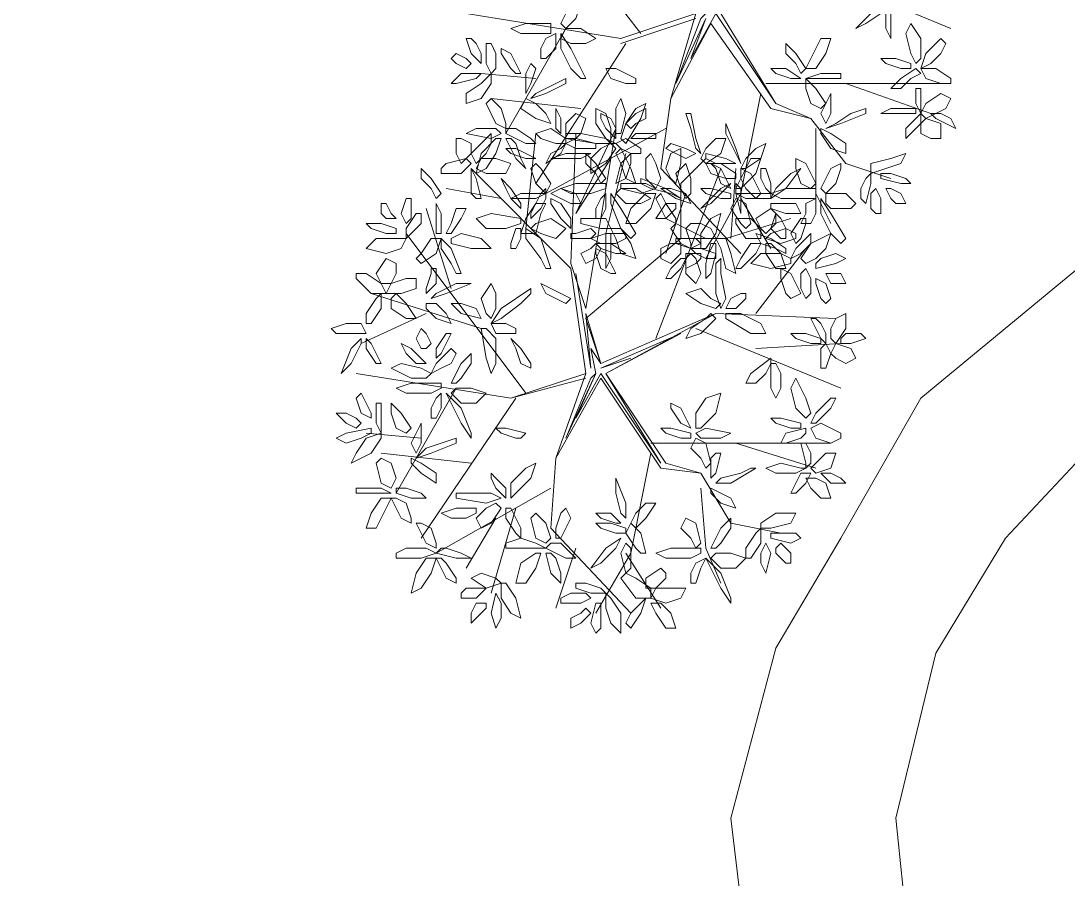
# Model space of a CAD drawing. Header units: millimetres. Extents: x 2576 to 2719, y 1757 to 1977.
# Drawn here: x 2682.09 to 2688.01, y 1823.28 to 1828.13 of the extents above; entities that cross this region are included whole.
import ezdxf

# ---------------------------------------------------------------- set-up
doc = ezdxf.new("R2010")
doc.units = ezdxf.units.MM
doc.layers.add('PDF_0', color=7, linetype='Continuous')
doc.layers.add('PDF_CVL_CUADCON_TIT', color=7, linetype='Continuous')

msp = doc.modelspace()

# ---------------------------------------------------------------- linework, layer by layer
at = {"layer": 'PDF_0', "lineweight": 9}
for points in [[(2685.5911, 1828.0587), (2684.9133, 1828.9342)], [(2686.4383, 1828.9342), (2685.93, 1828.4541), (2685.9864, 1828.2282), (2686.6642, 1828.5106), (2686.0429, 1828.1717), (2686.3536, 1827.6634), (2686.5512, 1827.5787)], [(2685.8452, 1828.7365), (2685.93, 1828.1717), (2685.9017, 1828.5106), (2685.9864, 1828.1999), (2686.4383, 1828.3976), (2686.0147, 1828.1717), (2686.1841, 1828.2564), (2685.9864, 1828.1999), (2685.9582, 1828.2847), (2685.9582, 1828.1717), (2685.93, 1828.1435), (2685.7888, 1827.7763), (2685.9582, 1828.1435), (2685.8735, 1827.9175), (2686.0147, 1828.1717)], [(2686.523, 1828.4259), (2687.3419, 1828.087)], [(2687.0031, 1827.2398), (2686.7489, 1827.3245), (2686.5512, 1827.5787), (2686.3253, 1827.6351), (2685.9864, 1828.1152), (2685.7605, 1827.6916), (2685.9017, 1828.1717), (2685.4781, 1828.0305), (2684.6027, 1828.1717)], [(2685.9017, 1828.1435), (2685.4781, 1828.0023)], [(2686.0147, 1828.1717), (2686.3536, 1827.6634), (2686.0147, 1828.1717)], [(2685.1675, 1828.087), (2684.8286, 1827.494)], [(2685.5064, 1828.0023), (2684.998, 1827.2116)], [(2684.998, 1827.8046), (2684.6874, 1827.8328)], [(2686.2971, 1827.7763), (2687.3137, 1827.7763)], [(2686.7489, 1827.7763), (2687.229, 1827.6069)], [(2686.2688, 1827.7199), (2686.1559, 1827.1551), (2685.9582, 1826.788)], [(2685.2522, 1827.6351), (2684.7439, 1827.6916)], [(2685.7605, 1827.6916), (2685.704, 1827.2963), (2686.1559, 1826.8162)], [(2684.9416, 1826.9574), (2684.998, 1827.494)], [(2685.7323, 1827.5222), (2685.0545, 1827.1551)], [(2685.4216, 1827.3528), (2685.224, 1827.0421), (2685.4499, 1827.5222), (2685.2804, 1826.5056), (2685.1957, 1826.7597), (2685.224, 1827.494)], [(2686.5795, 1827.5222), (2686.5795, 1827.1551), (2686.6642, 1826.9856)], [(2685.5064, 1827.381), (2685.3934, 1826.9292)], [(2685.9582, 1827.3528), (2685.817, 1827.2116), (2685.817, 1826.9009), (2686.0712, 1826.9009), (2686.4383, 1827.0139)], [(2686.3818, 1825.2348), (2686.0994, 1825.2913), (2685.93, 1825.5737), (2685.704, 1825.6019), (2685.3652, 1826.1102), (2685.111, 1825.6584), (2685.2804, 1826.1384), (2685.1957, 1826.7315), (2684.6309, 1827.2963)], [(2685.6758, 1826.3361), (2686.0429, 1827.2963)], [(2686.0994, 1826.9009), (2686.1276, 1827.2963)], [(2684.8004, 1827.1268), (2684.4897, 1827.1833)], [(2685.8452, 1827.1551), (2685.7323, 1826.8162)], [(2686.1559, 1827.1268), (2686.3253, 1826.8444)], [(2684.518, 1826.6185), (2684.3768, 1827.0704)], [(2684.9416, 1826.0255), (2684.2638, 1826.9292)], [(2685.817, 1826.9009), (2685.2804, 1826.4491), (2685.3652, 1826.1949), (2686.0147, 1826.4773), (2685.3934, 1826.1384), (2685.817, 1826.3644), (2685.3652, 1826.1667)], [(2686.2406, 1826.4773), (2686.523, 1826.8444)], [(2685.224, 1826.7032), (2685.3087, 1826.1667), (2685.2804, 1826.4773), (2685.3652, 1826.1949), (2685.3087, 1826.2796), (2685.3369, 1826.1384), (2685.3087, 1826.1102), (2685.1675, 1825.7713), (2685.3369, 1826.1384), (2685.224, 1825.8843), (2685.3652, 1826.1384), (2685.704, 1825.6301), (2685.3934, 1826.1384), (2685.7323, 1825.6301), (2685.93, 1825.5737)], [(2684.6874, 1826.3926), (2684.0661, 1826.5903)], [(2684.3768, 1826.4773), (2684.0097, 1826.3079)], [(2686.0147, 1826.4773), (2686.6924, 1826.4491)], [(2685.9017, 1826.3926), (2686.7207, 1826.0537)], [(2686.2406, 1826.2796), (2686.7207, 1826.3079)], [(2685.3652, 1826.1667), (2685.5346, 1826.2232), (2685.3652, 1826.1667)], [(2684.8569, 1825.9972), (2683.9814, 1826.1384)], [(2685.2804, 1826.1102), (2684.8569, 1825.9972), (2685.2804, 1826.1384)], [(2684.5462, 1826.0537), (2684.2073, 1825.4607)], [(2684.8851, 1825.9972), (2684.3485, 1825.2065)], [(2684.3485, 1825.7713), (2684.0379, 1825.7996)], [(2685.6476, 1825.7431), (2686.6642, 1825.7431)], [(2686.1276, 1825.7431), (2686.5795, 1825.6019)], [(2684.6309, 1825.6301), (2684.1226, 1825.6866)], [(2685.111, 1825.6584), (2685.0828, 1825.263), (2685.5346, 1824.7829)], [(2685.6476, 1825.6866), (2685.5346, 1825.1218), (2685.3369, 1824.7829)], [(2685.0828, 1825.4889), (2684.4333, 1825.1218)], [(2685.93, 1825.4889), (2685.9582, 1825.1501), (2686.0429, 1824.9524)], [(2684.8851, 1825.376), (2684.7439, 1824.8959)], [(2684.7721, 1825.3195), (2684.6027, 1825.0371)], [(2685.224, 1825.1501), (2685.111, 1824.8112)], [(2685.5064, 1825.1218), (2685.704, 1824.8112)]]:
    msp.add_lwpolyline(points, dxfattribs=at)
for points in [[(2685.224, 1828.1435), (2685.2522, 1828.2282), (2685.2522, 1828.2564), (2685.1957, 1828.2282), (2685.1392, 1828.1152), (2685.1675, 1828.087)], [(2686.9466, 1828.1717), (2686.8619, 1828.1152), (2686.8054, 1828.087), (2686.8619, 1828.1435), (2686.9466, 1828.2282), (2686.9748, 1828.2282)], [(2687.0031, 1828.1717), (2686.9748, 1828.2282), (2686.9748, 1828.087), (2687.0031, 1828.0305), (2687.0031, 1828.0587)], [(2685.0263, 1828.0587), (2684.9133, 1828.0587), (2684.8569, 1828.087), (2684.9416, 1828.1152), (2685.0828, 1828.1152), (2685.0828, 1828.0587)], [(2685.1392, 1828.0305), (2685.1675, 1828.087), (2685.2522, 1828.087), (2685.3369, 1828.0305), (2685.2804, 1828.0023), (2685.1957, 1828.0023)], [(2687.1443, 1827.8893), (2687.1725, 1827.9175), (2687.1725, 1828.0305), (2687.116, 1828.1152), (2687.0878, 1828.0587), (2687.116, 1827.9458)], [(2684.6592, 1828.0023), (2684.6874, 1827.9458), (2684.6874, 1827.8893), (2684.6309, 1827.9458), (2684.6027, 1828.0305), (2684.6309, 1828.0305)], [(2685.0263, 1827.9175), (2685.0545, 1827.9175), (2685.111, 1827.974), (2685.111, 1828.0587), (2685.0545, 1828.0305), (2685.0263, 1827.974)], [(2685.1957, 1827.8611), (2685.1392, 1827.974), (2685.1392, 1828.0587), (2685.1957, 1827.974), (2685.2804, 1827.8046), (2685.2522, 1827.8046)], [(2686.523, 1827.8611), (2686.5795, 1827.8611), (2686.6359, 1827.9458), (2686.6642, 1828.0305), (2686.6077, 1828.0305), (2686.5512, 1827.9175)], [(2687.2855, 1827.9458), (2687.229, 1827.8893), (2687.1725, 1827.8611), (2687.2007, 1827.9458), (2687.2855, 1828.0305), (2687.3137, 1828.0023)], [(2684.6309, 1827.8893), (2684.6027, 1827.8611), (2684.5462, 1827.8893), (2684.518, 1827.9175), (2684.5462, 1827.9458), (2684.6027, 1827.9175)], [(2684.7721, 1827.9458), (2684.7721, 1827.8611), (2684.7439, 1827.8328), (2684.7157, 1827.8893), (2684.7157, 1828.0023), (2684.7439, 1828.0023)], [(2684.8569, 1827.8611), (2684.8004, 1827.9458), (2684.8004, 1827.974), (2684.8569, 1827.9458), (2684.9133, 1827.8328), (2684.8851, 1827.8328)], [(2686.4665, 1827.8893), (2686.41, 1827.9458), (2686.41, 1828.0023), (2686.4665, 1827.9458), (2686.523, 1827.8611), (2686.4948, 1827.8328)], [(2684.9416, 1827.8328), (2684.9416, 1827.7481), (2684.9416, 1827.7199), (2684.9698, 1827.7763), (2684.998, 1827.8611), (2684.9698, 1827.8893)], [(2687.0595, 1827.8611), (2686.9748, 1827.8893), (2686.9466, 1827.9175), (2687.0313, 1827.9175), (2687.116, 1827.8893), (2687.116, 1827.8611)], [(2684.6592, 1827.8046), (2684.6874, 1827.8328), (2684.5745, 1827.8328), (2684.518, 1827.7763), (2684.5462, 1827.7763)], [(2684.7439, 1827.8328), (2684.7439, 1827.7763), (2684.6874, 1827.6916), (2684.6027, 1827.6634), (2684.6027, 1827.7199), (2684.6874, 1827.7763)], [(2685.5064, 1827.7763), (2685.4216, 1827.8046), (2685.3934, 1827.8611), (2685.4499, 1827.8611), (2685.5628, 1827.8046), (2685.5628, 1827.7763)], [(2686.4383, 1827.8046), (2686.4948, 1827.8046), (2686.41, 1827.8611), (2686.3253, 1827.8611), (2686.3536, 1827.8328)], [(2686.6642, 1827.8046), (2686.5795, 1827.8046), (2686.523, 1827.8046), (2686.6077, 1827.8328), (2686.7207, 1827.8328), (2686.7207, 1827.8046)], [(2687.116, 1827.8046), (2687.0595, 1827.7481), (2687.0031, 1827.7481), (2687.0595, 1827.8046), (2687.1443, 1827.8611), (2687.1725, 1827.8328)], [(2687.2855, 1827.7763), (2687.2007, 1827.8046), (2687.1725, 1827.8611), (2687.2572, 1827.8611), (2687.3419, 1827.8046), (2687.3419, 1827.7763)], [(2685.111, 1827.7763), (2684.998, 1827.7199), (2684.9698, 1827.6916), (2685.0545, 1827.7199), (2685.1675, 1827.7763), (2685.1675, 1827.8046)], [(2686.5512, 1827.6634), (2686.523, 1827.7481), (2686.523, 1827.8046), (2686.5795, 1827.7481), (2686.6359, 1827.6634), (2686.6077, 1827.6351)], [(2686.6359, 1827.6634), (2686.6642, 1827.7199), (2686.6642, 1827.6069), (2686.6359, 1827.5504), (2686.6077, 1827.6069)], [(2687.1725, 1827.7199), (2687.1725, 1827.6351), (2687.1725, 1827.6069), (2687.1443, 1827.6634), (2687.1443, 1827.7481), (2687.1725, 1827.7481)], [(2687.2007, 1827.6634), (2687.2855, 1827.7199), (2687.3419, 1827.6916), (2687.3137, 1827.6351), (2687.2007, 1827.5787), (2687.1725, 1827.6069)], [(2684.8004, 1827.6351), (2684.8286, 1827.5504), (2684.8286, 1827.5222), (2684.7721, 1827.5504), (2684.7157, 1827.6634), (2684.7439, 1827.6916)], [(2684.9416, 1827.6916), (2684.9133, 1827.6351), (2684.998, 1827.5787), (2685.0828, 1827.5504), (2685.0545, 1827.6069), (2684.998, 1827.6634)], [(2685.4499, 1827.5504), (2685.4499, 1827.6351), (2685.4781, 1827.6916), (2685.5064, 1827.6069), (2685.4781, 1827.494), (2685.4499, 1827.494)], [(2685.5064, 1827.5504), (2685.5628, 1827.6351), (2685.6193, 1827.6634), (2685.5911, 1827.5787), (2685.5064, 1827.4375), (2685.4781, 1827.4657)], [(2685.1392, 1827.494), (2685.1392, 1827.5787), (2685.111, 1827.6351), (2685.111, 1827.6069), (2685.111, 1827.5222)], [(2685.224, 1827.4657), (2685.1675, 1827.4657), (2685.1675, 1827.5504), (2685.224, 1827.6069), (2685.2804, 1827.5787), (2685.2522, 1827.494)], [(2685.4216, 1827.4375), (2685.3934, 1827.4657), (2685.3369, 1827.5504), (2685.3369, 1827.6351), (2685.3934, 1827.6069), (2685.4216, 1827.5222)], [(2685.3652, 1827.6069), (2685.3652, 1827.5787), (2685.3934, 1827.5222), (2685.4499, 1827.4657), (2685.4499, 1827.5222), (2685.4216, 1827.5787)], [(2685.5346, 1827.5222), (2685.5064, 1827.5504), (2685.5628, 1827.6069), (2685.6193, 1827.6351), (2685.6193, 1827.5787), (2685.5628, 1827.5504)], [(2685.8735, 1827.5222), (2685.9017, 1827.4092), (2685.93, 1827.381), (2685.9017, 1827.4657), (2685.8735, 1827.6069), (2685.8452, 1827.6069)], [(2686.7771, 1827.6069), (2686.6924, 1827.5504), (2686.6359, 1827.5222), (2686.7207, 1827.5504), (2686.8619, 1827.6069), (2686.8619, 1827.6351)], [(2687.0878, 1827.6069), (2686.9748, 1827.6069), (2686.9466, 1827.6069), (2687.0031, 1827.6351), (2687.1443, 1827.6351), (2687.1443, 1827.6069)], [(2687.0878, 1827.5222), (2687.1443, 1827.5787), (2687.1725, 1827.6069), (2687.1725, 1827.5504), (2687.0878, 1827.4657), (2687.0878, 1827.494)], [(2687.229, 1827.6069), (2687.2572, 1827.5787), (2687.3137, 1827.5504), (2687.3702, 1827.5222), (2687.3419, 1827.5787), (2687.2855, 1827.6069)], [(2686.0712, 1827.494), (2686.0712, 1827.5504), (2686.1276, 1827.4092), (2686.1559, 1827.3245), (2686.1276, 1827.381)], [(2687.1725, 1827.5504), (2687.2007, 1827.5787), (2687.2855, 1827.5504), (2687.2855, 1827.4657), (2687.229, 1827.4657), (2687.1725, 1827.494)], [(2684.6592, 1827.5222), (2684.6027, 1827.494), (2684.7439, 1827.4657), (2684.8004, 1827.494), (2684.7721, 1827.5222)], [(2684.7439, 1827.494), (2684.7439, 1827.4375), (2684.7157, 1827.381), (2684.6592, 1827.3245), (2684.6309, 1827.381), (2684.6874, 1827.4375)], [(2684.8851, 1827.5222), (2684.9698, 1827.4657), (2684.998, 1827.4375), (2684.9416, 1827.4375), (2684.8286, 1827.494), (2684.8286, 1827.5222)], [(2685.111, 1827.4375), (2685.0263, 1827.4657), (2684.998, 1827.494), (2685.0828, 1827.5222), (2685.1675, 1827.4657), (2685.1675, 1827.4375)], [(2685.2522, 1827.494), (2685.3934, 1827.4657), (2685.4499, 1827.4375), (2685.3369, 1827.4375), (2685.1675, 1827.4657), (2685.1675, 1827.494)], [(2685.6193, 1827.4657), (2685.5628, 1827.4657), (2685.5346, 1827.4657), (2685.5628, 1827.494), (2685.6758, 1827.494), (2685.6758, 1827.4657)], [(2686.6077, 1827.5222), (2686.6077, 1827.494), (2686.6642, 1827.4092), (2686.7489, 1827.381), (2686.7489, 1827.4375), (2686.6642, 1827.494)], [(2684.6309, 1827.4375), (2684.6309, 1827.381), (2684.5745, 1827.3245), (2684.5462, 1827.381), (2684.5462, 1827.4657), (2684.5745, 1827.4657)], [(2684.8004, 1827.4657), (2684.7721, 1827.4657), (2684.6874, 1827.381), (2684.6592, 1827.268), (2684.7157, 1827.2963), (2684.7721, 1827.381)], [(2684.8851, 1827.4375), (2684.9133, 1827.3528), (2684.9416, 1827.2963), (2684.8851, 1827.3528), (2684.8286, 1827.4657), (2684.8569, 1827.4657)], [(2685.0828, 1827.381), (2685.0545, 1827.3245), (2685.1392, 1827.381), (2685.1675, 1827.4375), (2685.1392, 1827.4092)], [(2685.2804, 1827.4092), (2685.224, 1827.4092), (2685.1675, 1827.4375), (2685.224, 1827.4657), (2685.3369, 1827.4375), (2685.3369, 1827.4092)], [(2685.4216, 1827.4375), (2685.4499, 1827.4092), (2685.3934, 1827.3245), (2685.3087, 1827.268), (2685.3087, 1827.3528), (2685.3652, 1827.4092)], [(2685.5346, 1827.381), (2685.4781, 1827.4092), (2685.4499, 1827.4375), (2685.5064, 1827.4657), (2685.5911, 1827.4092), (2685.5911, 1827.381)], [(2685.7888, 1827.381), (2685.8452, 1827.3528), (2685.9017, 1827.381), (2685.8452, 1827.4092), (2685.7605, 1827.4375), (2685.7323, 1827.4092)], [(2685.93, 1827.3528), (2685.9582, 1827.3245), (2686.0429, 1827.381), (2686.0712, 1827.4657), (2686.0147, 1827.4657), (2685.9582, 1827.4092)], [(2686.1559, 1827.2963), (2686.1841, 1827.2963), (2686.2688, 1827.3528), (2686.2971, 1827.4375), (2686.2406, 1827.4092), (2686.1841, 1827.3528)], [(2684.4897, 1827.3245), (2684.6027, 1827.3528), (2684.6309, 1827.3245), (2684.5745, 1827.268), (2684.4615, 1827.268), (2684.4615, 1827.2963)], [(2684.6592, 1827.2963), (2684.6874, 1827.3528), (2684.7721, 1827.3528), (2684.8569, 1827.3245), (2684.8286, 1827.268), (2684.7157, 1827.268)], [(2684.9416, 1827.3528), (2684.998, 1827.3528), (2684.8851, 1827.4092), (2684.8286, 1827.4092), (2684.8569, 1827.381)], [(2685.2522, 1827.3528), (2685.3087, 1827.381), (2685.1675, 1827.381), (2685.0828, 1827.3528), (2685.1392, 1827.3528)], [(2685.3369, 1827.268), (2685.2804, 1827.3245), (2685.2804, 1827.381), (2685.3369, 1827.3245), (2685.3934, 1827.2398), (2685.3652, 1827.2116)], [(2685.4781, 1827.3245), (2685.5064, 1827.2398), (2685.5628, 1827.2116), (2685.5346, 1827.2963), (2685.4781, 1827.4092), (2685.4499, 1827.381)], [(2685.5064, 1827.2398), (2685.4499, 1827.2116), (2685.4781, 1827.3245), (2685.5346, 1827.381), (2685.5346, 1827.3245)], [(2685.6758, 1827.3245), (2685.704, 1827.2398), (2685.6758, 1827.1833), (2685.6193, 1827.2398), (2685.6193, 1827.3528), (2685.6476, 1827.381)], [(2685.7323, 1827.2963), (2685.7605, 1827.381), (2685.817, 1827.4092), (2685.817, 1827.3245), (2685.7888, 1827.2116), (2685.7605, 1827.2398)], [(2686.0147, 1827.3245), (2686.0712, 1827.3245), (2686.1276, 1827.3245), (2686.0712, 1827.3528), (2685.9582, 1827.381), (2685.9582, 1827.3528)], [(2686.1276, 1827.1833), (2686.1559, 1827.1833), (2686.2406, 1827.268), (2686.2688, 1827.3528), (2686.2124, 1827.3528), (2686.1559, 1827.2398)], [(2686.4948, 1827.2116), (2686.4665, 1827.2963), (2686.4665, 1827.3528), (2686.523, 1827.3245), (2686.5795, 1827.2116), (2686.5512, 1827.1833)], [(2686.8901, 1827.268), (2686.8901, 1827.3245), (2687.0031, 1827.3528), (2687.0878, 1827.381), (2687.0595, 1827.3245), (2686.9748, 1827.2963)], [(2684.405, 1827.1833), (2684.3485, 1827.2398), (2684.3485, 1827.2963), (2684.405, 1827.2398), (2684.4615, 1827.1551), (2684.4333, 1827.1268)], [(2684.6309, 1827.1551), (2684.6309, 1827.2398), (2684.6309, 1827.2963), (2684.6592, 1827.2398), (2684.6874, 1827.1268), (2684.6592, 1827.1268)], [(2685.0263, 1827.2963), (2685.0828, 1827.2116), (2685.0545, 1827.1551), (2684.998, 1827.2116), (2684.9698, 1827.2963), (2684.998, 1827.3245)], [(2685.8452, 1827.1268), (2685.8735, 1827.1551), (2685.8735, 1827.2398), (2685.8452, 1827.3245), (2685.7888, 1827.268), (2685.817, 1827.1833)], [(2686.1276, 1827.2398), (2686.1276, 1827.268), (2686.0429, 1827.3245), (2685.9582, 1827.3245), (2685.9864, 1827.268), (2686.0712, 1827.2398)], [(2686.0429, 1827.2116), (2686.0994, 1827.1833), (2686.0429, 1827.2963), (2685.9864, 1827.3245), (2686.0147, 1827.2963)], [(2686.1841, 1827.1833), (2686.1559, 1827.2398), (2686.1559, 1827.2963), (2686.2124, 1827.268), (2686.2688, 1827.1551), (2686.2406, 1827.1268)], [(2686.2688, 1827.2398), (2686.2971, 1827.1833), (2686.3253, 1827.1551), (2686.3253, 1827.2116), (2686.2971, 1827.2963), (2686.2688, 1827.2963)], [(2686.4383, 1827.268), (2686.4948, 1827.2963), (2686.41, 1827.1833), (2686.3253, 1827.1268), (2686.3536, 1827.1833)], [(2686.6924, 1827.2116), (2686.7207, 1827.2963), (2686.7207, 1827.3245), (2686.6642, 1827.2963), (2686.6077, 1827.1833), (2686.6359, 1827.1551)], [(2684.8569, 1827.1268), (2684.8286, 1827.1833), (2684.8004, 1827.2398), (2684.8569, 1827.1833), (2684.9133, 1827.0986), (2684.9133, 1827.0704)], [(2685.6476, 1827.1833), (2685.7605, 1827.1551), (2685.817, 1827.1268), (2685.7323, 1827.1833), (2685.5911, 1827.2398), (2685.5911, 1827.2116)], [(2686.8336, 1827.1833), (2686.8619, 1827.2398), (2686.8901, 1827.268), (2686.8901, 1827.2116), (2686.8619, 1827.0986), (2686.8336, 1827.1268)], [(2687.0031, 1827.268), (2687.0878, 1827.2398), (2687.116, 1827.2116), (2687.0595, 1827.2116), (2686.9466, 1827.2398), (2686.9466, 1827.268)], [(2685.0263, 1827.0704), (2685.0545, 1827.1268), (2685.0545, 1827.1833), (2685.0263, 1827.1551), (2684.9698, 1827.0421), (2684.9698, 1827.0139)], [(2685.1392, 1827.1833), (2685.0828, 1827.1551), (2685.1957, 1827.0986), (2685.2522, 1827.0986), (2685.224, 1827.1551)], [(2685.3087, 1827.1551), (2685.1957, 1827.1551), (2685.1392, 1827.1833), (2685.224, 1827.2116), (2685.3934, 1827.2116), (2685.3934, 1827.1833)], [(2685.4499, 1827.1551), (2685.4781, 1827.1833), (2685.5628, 1827.1833), (2685.6476, 1827.1268), (2685.5911, 1827.0986), (2685.5064, 1827.0986)], [(2685.5346, 1827.2116), (2685.6193, 1827.2116), (2685.6758, 1827.1833), (2685.5911, 1827.1551), (2685.4781, 1827.1833), (2685.4781, 1827.2116)], [(2685.7605, 1827.1833), (2685.704, 1827.1833), (2685.7888, 1827.1268), (2685.8735, 1827.0986), (2685.8452, 1827.1551)], [(2685.9864, 1827.0986), (2685.93, 1827.0704), (2686.0429, 1827.1833), (2686.0994, 1827.2116), (2686.0712, 1827.1833)], [(2686.0429, 1827.1268), (2685.9582, 1827.1551), (2685.93, 1827.1833), (2685.9864, 1827.1833), (2686.0994, 1827.1551), (2686.0994, 1827.1268)], [(2686.1559, 1827.0986), (2686.1559, 1827.0421), (2686.1276, 1827.1551), (2686.1276, 1827.2116), (2686.1559, 1827.1833)], [(2686.4948, 1827.1268), (2686.3818, 1827.1268), (2686.3253, 1827.1551), (2686.41, 1827.1833), (2686.5795, 1827.1833), (2686.5795, 1827.1268)], [(2686.8901, 1827.0704), (2686.8901, 1827.1551), (2686.9183, 1827.1833), (2686.9466, 1827.1268), (2686.9466, 1827.0421), (2686.9183, 1827.0421)], [(2686.9748, 1827.1833), (2687.0031, 1827.1833), (2687.0595, 1827.1551), (2687.0878, 1827.0986), (2687.0313, 1827.0986), (2687.0031, 1827.1268)], [(2684.2921, 1827.0986), (2684.2921, 1827.0139), (2684.2638, 1826.9856), (2684.2356, 1827.0421), (2684.2638, 1827.1268), (2684.2921, 1827.1268)], [(2684.9133, 1827.1551), (2684.8569, 1827.1268), (2684.998, 1827.1268), (2685.0545, 1827.1551), (2684.998, 1827.1551)], [(2685.1392, 1827.0986), (2685.1957, 1827.0139), (2685.1957, 1826.9574), (2685.1392, 1827.0139), (2685.0828, 1827.0986), (2685.0828, 1827.1268)], [(2685.3369, 1827.0139), (2685.3652, 1827.0139), (2685.3934, 1827.0704), (2685.3934, 1827.1551), (2685.3652, 1827.1268), (2685.3369, 1827.0704)], [(2685.4781, 1826.9574), (2685.4216, 1827.0986), (2685.4216, 1827.1551), (2685.4781, 1827.0704), (2685.5628, 1826.9292), (2685.5346, 1826.9009)], [(2685.6758, 1827.1551), (2685.6193, 1827.1551), (2685.5346, 1827.0704), (2685.5064, 1826.9856), (2685.5628, 1826.9856), (2685.6476, 1827.0704)], [(2685.7323, 1827.0986), (2685.7888, 1827.0139), (2685.7888, 1826.9856), (2685.7323, 1827.0139), (2685.6758, 1827.1268), (2685.704, 1827.1551)], [(2686.1559, 1826.9856), (2686.0994, 1827.0704), (2686.1276, 1827.1268), (2686.1841, 1827.0986), (2686.2124, 1826.9856), (2686.1841, 1826.9574)], [(2686.2688, 1827.1268), (2686.1841, 1827.1268), (2686.1276, 1827.1551), (2686.1841, 1827.1551), (2686.3253, 1827.1551), (2686.3253, 1827.1268)], [(2686.4948, 1826.9856), (2686.5512, 1826.9856), (2686.5795, 1827.0421), (2686.5795, 1827.1268), (2686.523, 1827.0986), (2686.523, 1827.0421)], [(2686.6642, 1826.9292), (2686.6077, 1827.0421), (2686.6077, 1827.1268), (2686.6642, 1827.0421), (2686.7489, 1826.9009), (2686.7207, 1826.8727)], [(2686.6359, 1827.0986), (2686.6359, 1827.1551), (2686.7489, 1827.1551), (2686.8054, 1827.0986), (2686.7771, 1827.0704), (2686.6642, 1827.0704)], [(2684.2073, 1827.0139), (2684.1509, 1827.0139), (2684.1226, 1827.0421), (2684.1226, 1827.0986), (2684.1509, 1827.0986), (2684.1791, 1827.0421)], [(2684.4333, 1826.9574), (2684.4333, 1827.0421), (2684.4333, 1827.0986), (2684.4615, 1827.0421), (2684.4615, 1826.9292), (2684.4333, 1826.9292)], [(2684.518, 1826.9856), (2684.5462, 1827.0704), (2684.6027, 1827.0704), (2684.5745, 1827.0139), (2684.518, 1826.9292), (2684.4897, 1826.9292)], [(2685.0545, 1827.0986), (2684.998, 1827.0986), (2684.9416, 1827.0139), (2684.9133, 1826.9292), (2684.998, 1826.9292), (2685.0263, 1827.0421)], [(2685.7323, 1827.0139), (2685.6758, 1827.0139), (2685.7323, 1827.0986), (2685.7888, 1827.0986), (2685.7888, 1827.0704)], [(2686.3536, 1826.9856), (2686.2971, 1826.9292), (2686.2688, 1826.9574), (2686.2406, 1827.0139), (2686.3253, 1827.0704), (2686.3536, 1827.0421)], [(2686.3253, 1827.0986), (2686.3253, 1827.0704), (2686.41, 1827.0421), (2686.4948, 1827.0421), (2686.4665, 1827.0986), (2686.3818, 1827.0986)], [(2684.3485, 1826.9856), (2684.2921, 1826.9292), (2684.2638, 1826.9009), (2684.2638, 1826.9574), (2684.3203, 1827.0421), (2684.3485, 1827.0421)], [(2684.8286, 1826.9574), (2684.7157, 1826.9574), (2684.6592, 1827.0139), (2684.7439, 1827.0421), (2684.9133, 1827.0139), (2684.9133, 1826.9856)], [(2684.9698, 1826.9574), (2684.998, 1826.9856), (2685.0828, 1827.0139), (2685.1675, 1826.9574), (2685.111, 1826.9009), (2685.0263, 1826.9292)], [(2685.3087, 1827.0139), (2685.3934, 1827.0139), (2685.4216, 1826.9574), (2685.3652, 1826.9574), (2685.2522, 1826.9856), (2685.2522, 1827.0139)], [(2685.93, 1826.8444), (2685.9582, 1826.8444), (2686.0147, 1826.9292), (2686.0429, 1827.0421), (2685.9864, 1827.0139), (2685.93, 1826.9292)], [(2686.2124, 1827.0139), (2686.2688, 1826.9574), (2686.2688, 1826.9009), (2686.1841, 1826.9009), (2686.1276, 1826.9856), (2686.1276, 1827.0139)], [(2686.41, 1826.9009), (2686.3818, 1826.9009), (2686.3253, 1826.9574), (2686.3536, 1827.0421), (2686.3818, 1827.0139), (2686.41, 1826.9574)], [(2686.523, 1826.9856), (2686.4948, 1826.9009), (2686.4665, 1826.8727), (2686.4383, 1826.9292), (2686.4948, 1827.0139), (2686.523, 1827.0139)], [(2684.1509, 1826.9292), (2684.0661, 1826.9574), (2684.0379, 1826.9856), (2684.1226, 1826.9856), (2684.2073, 1826.9574), (2684.2073, 1826.9292)], [(2684.8569, 1826.8444), (2684.8851, 1826.8444), (2684.9133, 1826.9009), (2684.9133, 1826.9574), (2684.8851, 1826.9574), (2684.8569, 1826.8727)], [(2685.0263, 1826.788), (2684.9416, 1826.9009), (2684.9416, 1826.9574), (2685.0263, 1826.9009), (2685.0828, 1826.7315), (2685.0545, 1826.7315)], [(2685.224, 1826.9292), (2685.3087, 1826.9574), (2685.3369, 1826.9292), (2685.3087, 1826.9009), (2685.1957, 1826.9009), (2685.1957, 1826.9292)], [(2685.4216, 1826.9574), (2685.4781, 1826.9574), (2685.5346, 1826.8727), (2685.5628, 1826.788), (2685.4781, 1826.8162), (2685.4499, 1826.9009)], [(2685.8452, 1826.9574), (2685.8735, 1826.8727), (2685.8735, 1826.8444), (2685.817, 1826.8727), (2685.7605, 1826.9574), (2685.7888, 1826.9856)], [(2685.93, 1826.9856), (2685.9864, 1826.9574), (2686.0147, 1826.9009), (2685.9582, 1826.9009), (2685.8452, 1826.9574), (2685.8735, 1826.9856)], [(2686.4665, 1826.9292), (2686.4665, 1826.9009), (2686.3818, 1826.8727), (2686.2971, 1826.9009), (2686.3253, 1826.9292), (2686.41, 1826.9574)], [(2684.2638, 1826.9009), (2684.2356, 1826.8444), (2684.1509, 1826.8162), (2684.0379, 1826.8444), (2684.0944, 1826.9009), (2684.1791, 1826.9009)], [(2684.3485, 1826.8162), (2684.405, 1826.9009), (2684.4615, 1826.9009), (2684.4333, 1826.8162), (2684.3485, 1826.7597), (2684.3203, 1826.788)], [(2684.518, 1826.7597), (2684.4615, 1826.8444), (2684.4615, 1826.9009), (2684.518, 1826.8444), (2684.5745, 1826.7032), (2684.5462, 1826.7032)], [(2684.518, 1826.9009), (2684.518, 1826.8727), (2684.6309, 1826.8444), (2684.7439, 1826.8444), (2684.6874, 1826.9009), (2684.5745, 1826.9292)], [(2685.4499, 1826.8727), (2685.3652, 1826.8727), (2685.3087, 1826.9009), (2685.3934, 1826.9292), (2685.5064, 1826.9292), (2685.5064, 1826.9009)], [(2685.4216, 1826.8727), (2685.4216, 1826.788), (2685.3934, 1826.7315), (2685.3934, 1826.788), (2685.3934, 1826.9292), (2685.4216, 1826.9292)], [(2685.817, 1826.9009), (2685.9017, 1826.9009), (2685.93, 1826.8727), (2685.8735, 1826.8444), (2685.7888, 1826.8727), (2685.7888, 1826.9009)], [(2686.0147, 1826.9009), (2686.0712, 1826.9009), (2686.0994, 1826.8162), (2686.1276, 1826.7032), (2686.0712, 1826.7315), (2686.0429, 1826.8444)], [(2686.3536, 1826.8444), (2686.2688, 1826.8727), (2686.2406, 1826.9292), (2686.3253, 1826.9009), (2686.41, 1826.8444), (2686.41, 1826.8162)], [(2686.5512, 1826.8727), (2686.4948, 1826.8162), (2686.4383, 1826.788), (2686.4665, 1826.8444), (2686.5512, 1826.9292), (2686.5512, 1826.9009)], [(2686.523, 1826.7597), (2686.4948, 1826.788), (2686.5512, 1826.8727), (2686.6642, 1826.9292), (2686.6359, 1826.8444), (2686.5795, 1826.788)], [(2685.3369, 1826.8727), (2685.3652, 1826.8444), (2685.3369, 1826.788), (2685.2804, 1826.7597), (2685.2522, 1826.8162), (2685.3087, 1826.8444)], [(2685.4499, 1826.8162), (2685.5064, 1826.8162), (2685.4216, 1826.8727), (2685.3369, 1826.8727), (2685.3652, 1826.8444)], [(2685.3652, 1826.7315), (2685.3369, 1826.8162), (2685.3369, 1826.8444), (2685.3934, 1826.8162), (2685.4499, 1826.7032), (2685.4216, 1826.7032)], [(2685.817, 1826.8727), (2685.817, 1826.8162), (2685.7605, 1826.7597), (2685.704, 1826.788), (2685.704, 1826.8444), (2685.7605, 1826.8727)], [(2685.9582, 1826.788), (2685.9017, 1826.8162), (2685.8735, 1826.8444), (2685.93, 1826.8444), (2686.0147, 1826.8162), (2686.0147, 1826.788)], [(2686.0147, 1826.8162), (2685.9864, 1826.7032), (2685.9582, 1826.675), (2685.9582, 1826.7597), (2685.9864, 1826.8727), (2686.0147, 1826.8727)], [(2686.1559, 1826.788), (2686.2124, 1826.8727), (2686.2688, 1826.8727), (2686.2406, 1826.8162), (2686.1559, 1826.7315), (2686.1276, 1826.7315)], [(2686.2971, 1826.8727), (2686.3253, 1826.8727), (2686.3818, 1826.8162), (2686.41, 1826.7315), (2686.3536, 1826.7315), (2686.2971, 1826.8162)], [(2684.2073, 1826.7032), (2684.1791, 1826.6468), (2684.1226, 1826.6468), (2684.0944, 1826.7032), (2684.1509, 1826.788), (2684.2073, 1826.7597)], [(2685.8452, 1826.788), (2685.817, 1826.788), (2685.7605, 1826.7315), (2685.7323, 1826.675), (2685.7605, 1826.675), (2685.817, 1826.7315)], [(2685.9017, 1826.788), (2685.93, 1826.7032), (2685.9017, 1826.6468), (2685.8452, 1826.7032), (2685.8452, 1826.8162), (2685.8735, 1826.8162)], [(2685.93, 1826.8162), (2685.93, 1826.788), (2685.9017, 1826.7597), (2685.8452, 1826.7315), (2685.8452, 1826.788), (2685.8735, 1826.8162)], [(2686.0429, 1826.7032), (2686.0712, 1826.562), (2686.0429, 1826.5056), (2686.0147, 1826.5903), (2686.0147, 1826.7597), (2686.0429, 1826.788)], [(2686.4383, 1826.788), (2686.4383, 1826.7597), (2686.3253, 1826.7315), (2686.2124, 1826.7597), (2686.2688, 1826.8162), (2686.3818, 1826.8162)], [(2686.6077, 1826.788), (2686.6924, 1826.8162), (2686.7489, 1826.788), (2686.6924, 1826.7597), (2686.5795, 1826.7315), (2686.5795, 1826.7597)], [(2684.0379, 1826.7032), (2684.1226, 1826.6468), (2684.1509, 1826.5903), (2684.0661, 1826.5903), (2683.9814, 1826.675), (2683.9814, 1826.7032)], [(2684.405, 1826.7032), (2684.3768, 1826.6185), (2684.3768, 1826.5903), (2684.4333, 1826.6468), (2684.4333, 1826.7315), (2684.405, 1826.7315)], [(2686.41, 1826.5903), (2686.3818, 1826.675), (2686.3818, 1826.7315), (2686.4383, 1826.7032), (2686.4948, 1826.5903), (2686.4383, 1826.562)], [(2686.4948, 1826.6185), (2686.4948, 1826.7032), (2686.523, 1826.7315), (2686.5512, 1826.675), (2686.5512, 1826.5903), (2686.523, 1826.562)], [(2686.6359, 1826.7032), (2686.6642, 1826.7032), (2686.7207, 1826.7032), (2686.7489, 1826.6468), (2686.7207, 1826.6468), (2686.6642, 1826.6468)], [(2684.3203, 1826.675), (2684.3203, 1826.6185), (2684.2356, 1826.5903), (2684.1509, 1826.5903), (2684.1791, 1826.6468), (2684.2638, 1826.675)], [(2684.5462, 1826.6468), (2684.4333, 1826.5903), (2684.405, 1826.562), (2684.4897, 1826.5903), (2684.6309, 1826.6468), (2684.6027, 1826.6468)], [(2684.7439, 1826.4491), (2684.7157, 1826.4773), (2684.6874, 1826.562), (2684.7439, 1826.6468), (2684.7721, 1826.5903), (2684.7721, 1826.5056)], [(2685.111, 1826.562), (2685.0545, 1826.5903), (2685.0263, 1826.6468), (2685.0828, 1826.6185), (2685.1957, 1826.562), (2685.1675, 1826.5338)], [(2686.6077, 1826.562), (2686.5795, 1826.6468), (2686.5795, 1826.675), (2686.6359, 1826.6468), (2686.6642, 1826.562), (2686.6359, 1826.5338)], [(2684.0379, 1826.4773), (2684.0944, 1826.562), (2684.1226, 1826.5903), (2684.1226, 1826.5056), (2684.0661, 1826.4208), (2684.0379, 1826.4208)], [(2684.1791, 1826.562), (2684.2073, 1826.5903), (2684.2638, 1826.5338), (2684.3203, 1826.4491), (2684.2638, 1826.4491), (2684.1791, 1826.5056)], [(2684.9133, 1826.5338), (2684.8004, 1826.4491), (2684.7439, 1826.4208), (2684.8004, 1826.5056), (2684.9698, 1826.6185), (2684.9698, 1826.5903)], [(2686.0429, 1826.5338), (2686.0147, 1826.5056), (2685.93, 1826.5338), (2685.8452, 1826.5903), (2685.93, 1826.6185), (2685.9864, 1826.562)], [(2686.1841, 1826.5903), (2686.1559, 1826.5903), (2686.0994, 1826.562), (2686.0712, 1826.5056), (2686.1276, 1826.5056), (2686.1841, 1826.562)], [(2684.3768, 1826.5338), (2684.3768, 1826.5056), (2684.4333, 1826.4491), (2684.518, 1826.4208), (2684.4897, 1826.4773), (2684.4333, 1826.5338)], [(2684.6592, 1826.5056), (2684.6874, 1826.4491), (2684.5745, 1826.4773), (2684.518, 1826.5338), (2684.5745, 1826.5338)], [(2685.9582, 1826.4491), (2685.8735, 1826.3926), (2685.8452, 1826.3361), (2685.93, 1826.3644), (2686.0147, 1826.4491), (2685.9864, 1826.4773)], [(2686.1559, 1826.4773), (2686.2688, 1826.4208), (2686.2971, 1826.3644), (2686.2124, 1826.3644), (2686.0712, 1826.4491), (2686.0712, 1826.4773)], [(2686.6642, 1826.3926), (2686.6924, 1826.4491), (2686.7489, 1826.4773), (2686.7489, 1826.3926), (2686.6924, 1826.3079), (2686.6642, 1826.3361)], [(2684.0379, 1826.3644), (2684.0097, 1826.4208), (2683.9249, 1826.4208), (2683.8402, 1826.3926), (2683.8685, 1826.3644), (2683.9814, 1826.3644)], [(2684.8851, 1826.3644), (2684.8851, 1826.3926), (2684.8286, 1826.4208), (2684.7439, 1826.4208), (2684.7721, 1826.3644), (2684.8569, 1826.3644)], [(2686.6077, 1826.4208), (2686.6359, 1826.3644), (2686.6359, 1826.3079), (2686.6077, 1826.3361), (2686.5512, 1826.4491), (2686.5795, 1826.4491)], [(2684.3768, 1826.2796), (2684.3485, 1826.2796), (2684.3203, 1826.3361), (2684.3485, 1826.3926), (2684.3768, 1826.3644), (2684.405, 1826.3079)], [(2684.4897, 1826.3079), (2684.4615, 1826.2514), (2684.4333, 1826.2232), (2684.4333, 1826.2796), (2684.4897, 1826.3644), (2684.518, 1826.3644)], [(2684.7721, 1826.3361), (2684.7721, 1826.1949), (2684.7439, 1826.1384), (2684.7157, 1826.2232), (2684.6874, 1826.3926), (2684.7157, 1826.3926)], [(2686.5512, 1826.3079), (2686.4665, 1826.3361), (2686.4383, 1826.3644), (2686.523, 1826.3644), (2686.6077, 1826.3361), (2686.6077, 1826.3079)], [(2686.7207, 1826.3361), (2686.7207, 1826.3079), (2686.7771, 1826.3079), (2686.8619, 1826.3361), (2686.8336, 1826.3644), (2686.7489, 1826.3644)], [(2683.9532, 1826.1949), (2683.8967, 1826.1384), (2683.9532, 1826.2796), (2684.0097, 1826.3361), (2684.0097, 1826.3079)], [(2684.0944, 1826.2514), (2684.0661, 1826.3079), (2684.0379, 1826.3361), (2684.0379, 1826.2796), (2684.0944, 1826.1949), (2684.1226, 1826.1949)], [(2684.3203, 1826.1949), (2684.3768, 1826.1949), (2684.2921, 1826.2796), (2684.2356, 1826.3079), (2684.2638, 1826.2514)], [(2684.9133, 1826.1949), (2684.8851, 1826.2796), (2684.8569, 1826.3361), (2684.9133, 1826.2796), (2684.9698, 1826.1949), (2684.9698, 1826.1667)], [(2686.6077, 1826.1949), (2686.6077, 1826.2796), (2686.6359, 1826.3079), (2686.6642, 1826.2514), (2686.6359, 1826.1667), (2686.6077, 1826.1667)], [(2686.6642, 1826.2514), (2686.6924, 1826.3079), (2686.7771, 1826.2796), (2686.8054, 1826.2232), (2686.7489, 1826.1949), (2686.6924, 1826.2232)], [(2684.518, 1826.1949), (2684.4615, 1826.1667), (2684.405, 1826.1384), (2684.4333, 1826.1949), (2684.518, 1826.2796), (2684.5462, 1826.2514)], [(2684.5745, 1826.1102), (2684.6309, 1826.1949), (2684.6309, 1826.2514), (2684.5745, 1826.1949), (2684.518, 1826.082), (2684.5462, 1826.082)], [(2684.405, 1826.1384), (2684.3768, 1826.1102), (2684.2921, 1826.1102), (2684.1791, 1826.1667), (2684.2356, 1826.1949), (2684.3485, 1826.1667)], [(2686.2971, 1826.1384), (2686.2406, 1826.082), (2686.1841, 1826.082), (2686.2124, 1826.1384), (2686.3253, 1826.2232), (2686.3253, 1826.1949)], [(2686.3818, 1826.1384), (2686.3818, 1826.0537), (2686.3536, 1825.9972), (2686.3253, 1826.0537), (2686.3253, 1826.1949), (2686.3536, 1826.1949)], [(2686.523, 1825.8843), (2686.5512, 1825.9125), (2686.523, 1825.9972), (2686.4665, 1826.1102), (2686.4383, 1826.0537), (2686.4665, 1825.9408)], [(2684.405, 1826.0255), (2684.2638, 1826.0255), (2684.2073, 1826.0537), (2684.2921, 1826.082), (2684.4615, 1826.082), (2684.4615, 1826.0537)], [(2684.518, 1826.0255), (2684.5462, 1826.0537), (2684.6309, 1826.0537), (2684.7157, 1826.0255), (2684.6592, 1825.969), (2684.5745, 1825.969)], [(2684.0379, 1825.969), (2684.0661, 1825.9125), (2684.0661, 1825.8843), (2684.0097, 1825.9125), (2683.9814, 1825.9972), (2684.0097, 1826.0255)], [(2684.405, 1825.8843), (2684.4333, 1825.8843), (2684.4615, 1825.9408), (2684.4615, 1826.0255), (2684.4333, 1825.9972), (2684.405, 1825.9408)], [(2684.5745, 1825.8561), (2684.518, 1825.969), (2684.4897, 1826.0255), (2684.5745, 1825.9408), (2684.6309, 1825.7996), (2684.6309, 1825.7713)], [(2685.9017, 1825.8278), (2685.93, 1825.8278), (2686.0147, 1825.9125), (2686.0429, 1826.0255), (2685.9582, 1825.9972), (2685.9017, 1825.9125)], [(2686.6642, 1825.9408), (2686.5795, 1825.8561), (2686.5512, 1825.8561), (2686.5795, 1825.9125), (2686.6642, 1825.9972), (2686.6924, 1825.9972)], [(2684.1226, 1825.9125), (2684.1226, 1825.8278), (2684.1226, 1825.7996), (2684.0944, 1825.8561), (2684.0944, 1825.969), (2684.1226, 1825.969)], [(2684.2073, 1825.8278), (2684.1791, 1825.9125), (2684.1791, 1825.969), (2684.2356, 1825.9125), (2684.2921, 1825.8278), (2684.2638, 1825.7996)], [(2685.817, 1825.8561), (2685.8735, 1825.8278), (2685.817, 1825.9408), (2685.7605, 1825.969), (2685.7605, 1825.9408)], [(2684.0097, 1825.8561), (2683.9814, 1825.8278), (2683.9249, 1825.8561), (2683.8685, 1825.9125), (2683.9249, 1825.9125), (2683.9814, 1825.8843)], [(2686.4383, 1825.8278), (2686.3536, 1825.8561), (2686.3253, 1825.8843), (2686.3818, 1825.8843), (2686.4948, 1825.8561), (2686.4948, 1825.8278)], [(2684.0097, 1825.7713), (2683.9249, 1825.7431), (2683.8685, 1825.7713), (2683.9249, 1825.7996), (2684.0661, 1825.8278), (2684.0661, 1825.7996)], [(2684.3203, 1825.7996), (2684.3485, 1825.8561), (2684.3485, 1825.7431), (2684.3203, 1825.6866), (2684.2921, 1825.7431)], [(2684.8851, 1825.7713), (2684.8004, 1825.7996), (2684.7721, 1825.8278), (2684.8286, 1825.8278), (2684.9416, 1825.7996), (2684.9133, 1825.7713)], [(2685.817, 1825.7713), (2685.7323, 1825.7996), (2685.704, 1825.8278), (2685.7605, 1825.8278), (2685.8735, 1825.7996), (2685.8735, 1825.7713)], [(2686.0429, 1825.7713), (2686.0994, 1825.7996), (2685.9582, 1825.8278), (2685.9017, 1825.7996), (2685.93, 1825.7713)], [(2686.4948, 1825.7713), (2686.41, 1825.7431), (2686.3818, 1825.7431), (2686.41, 1825.7996), (2686.523, 1825.8278), (2686.523, 1825.7996)], [(2686.6642, 1825.7431), (2686.5795, 1825.7713), (2686.5512, 1825.8278), (2686.6077, 1825.8561), (2686.7207, 1825.7996), (2686.7207, 1825.7713)], [(2684.1226, 1825.7996), (2684.1226, 1825.7713), (2684.0661, 1825.6866), (2683.9532, 1825.6301), (2683.9814, 1825.6866), (2684.0379, 1825.7713)], [(2684.4615, 1825.7431), (2684.3768, 1825.7149), (2684.3203, 1825.6584), (2684.405, 1825.6866), (2684.5462, 1825.7431), (2684.5462, 1825.7713)], [(2685.93, 1825.6584), (2685.8735, 1825.7149), (2685.9017, 1825.7713), (2685.9582, 1825.7431), (2685.9864, 1825.6301), (2685.9582, 1825.6019)], [(2686.5512, 1825.6866), (2686.5512, 1825.6301), (2686.523, 1825.6019), (2686.523, 1825.6301), (2686.4948, 1825.7431), (2686.523, 1825.7431)], [(2684.1791, 1825.6301), (2684.2073, 1825.5454), (2684.1791, 1825.4889), (2684.1226, 1825.5172), (2684.0944, 1825.6301), (2684.1226, 1825.6584)], [(2684.2921, 1825.6584), (2684.2921, 1825.6301), (2684.3485, 1825.5737), (2684.4333, 1825.5172), (2684.4333, 1825.5737), (2684.3485, 1825.6301)], [(2685.9864, 1825.6584), (2685.9864, 1825.5737), (2685.9864, 1825.5454), (2686.0147, 1825.5737), (2686.0429, 1825.6866), (2686.0147, 1825.6866)], [(2686.5795, 1825.6301), (2686.6359, 1825.6866), (2686.6924, 1825.6866), (2686.6642, 1825.6019), (2686.5795, 1825.5737), (2686.5512, 1825.6019)], [(2684.8569, 1825.5172), (2684.8569, 1825.4325), (2684.9698, 1825.5454), (2684.998, 1825.6301), (2684.9416, 1825.6019)], [(2686.1559, 1825.5737), (2686.0429, 1825.5454), (2686.0147, 1825.5172), (2686.0994, 1825.5172), (2686.2406, 1825.6019), (2686.2124, 1825.6019)], [(2686.4665, 1825.5737), (2686.3536, 1825.5737), (2686.2971, 1825.6019), (2686.3818, 1825.6301), (2686.4948, 1825.6019), (2686.523, 1825.6019)], [(2684.7439, 1825.5737), (2684.7439, 1825.5454), (2684.7721, 1825.4889), (2684.8286, 1825.4325), (2684.8286, 1825.4889), (2684.7721, 1825.5454)], [(2685.4499, 1825.4607), (2685.4499, 1825.5454), (2685.5064, 1825.4042), (2685.5064, 1825.3195), (2685.4781, 1825.3477)], [(2686.4665, 1825.5172), (2686.4948, 1825.5737), (2686.5512, 1825.5737), (2686.523, 1825.5172), (2686.4665, 1825.4607), (2686.4383, 1825.4607)], [(2686.523, 1825.5454), (2686.5795, 1825.5454), (2686.6359, 1825.5172), (2686.6642, 1825.4325), (2686.6077, 1825.4325), (2686.5512, 1825.4889)], [(2686.6077, 1825.5737), (2686.6642, 1825.5172), (2686.7489, 1825.5172), (2686.7207, 1825.5454), (2686.6642, 1825.5737)], [(2684.0379, 1825.4889), (2684.1226, 1825.4889), (2684.1791, 1825.4607), (2684.0944, 1825.4607), (2683.9814, 1825.4607), (2683.9814, 1825.4889)], [(2684.2638, 1825.4889), (2684.3485, 1825.4607), (2684.3768, 1825.4325), (2684.2921, 1825.4325), (2684.2073, 1825.4607), (2684.2073, 1825.4889)], [(2684.6027, 1825.4607), (2684.7439, 1825.4607), (2684.8004, 1825.4325), (2684.7157, 1825.4042), (2684.5462, 1825.4325), (2684.5462, 1825.4607)], [(2685.9864, 1825.4889), (2685.9864, 1825.4607), (2686.0429, 1825.4042), (2686.1276, 1825.376), (2686.0994, 1825.4325), (2686.0429, 1825.4607)], [(2684.1791, 1825.4325), (2684.1226, 1825.4325), (2684.0661, 1825.3477), (2684.0379, 1825.263), (2684.0944, 1825.263), (2684.1509, 1825.376)], [(2684.2638, 1825.4042), (2684.2921, 1825.3195), (2684.2921, 1825.2913), (2684.2356, 1825.3195), (2684.1791, 1825.4325), (2684.2073, 1825.4325)], [(2684.7721, 1825.4042), (2684.8004, 1825.376), (2684.7439, 1825.2913), (2684.6874, 1825.263), (2684.6592, 1825.3195), (2684.7157, 1825.376)], [(2685.5346, 1825.2913), (2685.5628, 1825.263), (2685.6193, 1825.3195), (2685.6758, 1825.4042), (2685.6193, 1825.4042), (2685.5628, 1825.3477)], [(2684.6027, 1825.3195), (2684.518, 1825.3195), (2684.4615, 1825.3477), (2684.5462, 1825.376), (2684.6592, 1825.376), (2684.6592, 1825.3477)], [(2684.8286, 1825.3195), (2684.8851, 1825.2348), (2684.9133, 1825.2065), (2684.9133, 1825.263), (2684.8569, 1825.376), (2684.8286, 1825.376)], [(2685.0545, 1825.2913), (2685.0828, 1825.2065), (2685.0545, 1825.1783), (2684.998, 1825.2065), (2684.9698, 1825.3195), (2684.998, 1825.3477)], [(2685.111, 1825.263), (2685.1392, 1825.3477), (2685.1675, 1825.376), (2685.1957, 1825.3195), (2685.1392, 1825.2065), (2685.111, 1825.2065)], [(2685.3652, 1825.3195), (2685.3369, 1825.3477), (2685.4216, 1825.3477), (2685.4781, 1825.2913), (2685.4499, 1825.2913)], [(2686.2688, 1825.263), (2686.2688, 1825.2913), (2686.3536, 1825.3477), (2686.4665, 1825.3477), (2686.4383, 1825.2913), (2686.3253, 1825.263)], [(2684.405, 1825.263), (2684.4333, 1825.1783), (2684.4333, 1825.1501), (2684.3768, 1825.1783), (2684.3203, 1825.2913), (2684.3485, 1825.2913)], [(2685.5064, 1825.2348), (2685.5064, 1825.263), (2685.4216, 1825.2913), (2685.3369, 1825.2913), (2685.3652, 1825.263), (2685.4499, 1825.2348)], [(2685.5628, 1825.1501), (2685.5064, 1825.2348), (2685.5346, 1825.2913), (2685.5911, 1825.2348), (2685.6193, 1825.1218), (2685.5911, 1825.1218)], [(2685.8735, 1825.2065), (2685.817, 1825.263), (2685.8452, 1825.3195), (2685.9017, 1825.2913), (2685.93, 1825.1783), (2685.9017, 1825.1501)], [(2686.0429, 1825.1783), (2686.0994, 1825.263), (2686.0994, 1825.3195), (2686.0429, 1825.263), (2685.9864, 1825.1501), (2686.0147, 1825.1501)], [(2686.1841, 1825.1501), (2686.2406, 1825.2348), (2686.2688, 1825.263), (2686.2688, 1825.1783), (2686.2124, 1825.0936), (2686.1841, 1825.0936)], [(2686.3818, 1825.2348), (2686.4665, 1825.2348), (2686.4948, 1825.2065), (2686.4383, 1825.1783), (2686.3253, 1825.2065), (2686.3253, 1825.2348)], [(2684.9133, 1825.2065), (2684.998, 1825.1783), (2685.0545, 1825.1501), (2684.9698, 1825.1501), (2684.8286, 1825.1501), (2684.8286, 1825.1783)], [(2685.1392, 1825.1783), (2685.1957, 1825.1218), (2685.224, 1825.0936), (2685.1675, 1825.0936), (2685.0545, 1825.1501), (2685.0828, 1825.1783)], [(2685.3652, 1825.0653), (2685.3087, 1825.0371), (2685.3934, 1825.1501), (2685.4781, 1825.2065), (2685.4499, 1825.1501)], [(2685.5346, 1825.0653), (2685.5346, 1825.1501), (2685.5064, 1825.1783), (2685.4781, 1825.1218), (2685.5064, 1825.0089), (2685.5346, 1825.0371)], [(2686.2688, 1825.0653), (2686.2971, 1825.0089), (2686.3253, 1825.1218), (2686.2971, 1825.1783), (2686.2688, 1825.1218)], [(2686.3536, 1825.1501), (2686.3818, 1825.1783), (2686.4383, 1825.1218), (2686.4383, 1825.0653), (2686.41, 1825.0653), (2686.3536, 1825.1218)], [(2684.2638, 1825.1501), (2684.3768, 1825.1501), (2684.4333, 1825.1218), (2684.3485, 1825.0936), (2684.2073, 1825.0936), (2684.2073, 1825.1218)], [(2684.4897, 1825.1501), (2684.5745, 1825.1218), (2684.6309, 1825.0936), (2684.5462, 1825.0936), (2684.4333, 1825.1218), (2684.4615, 1825.1501)], [(2685.0263, 1825.1218), (2684.998, 1825.1218), (2684.9133, 1825.0653), (2684.8851, 1824.9524), (2684.9416, 1824.9524), (2684.998, 1825.0371)], [(2685.111, 1825.0936), (2685.1392, 1825.0089), (2685.1392, 1824.9524), (2685.0828, 1825.0089), (2685.0545, 1825.1218), (2685.0828, 1825.1218)], [(2685.8735, 1825.0936), (2685.7323, 1825.0936), (2685.6758, 1825.1218), (2685.7605, 1825.1501), (2685.93, 1825.1501), (2685.93, 1825.1218)], [(2685.9864, 1825.0936), (2686.0147, 1825.1218), (2686.0994, 1825.1218), (2686.1841, 1825.0936), (2686.1276, 1825.0371), (2686.0429, 1825.0371)], [(2684.4333, 1825.0936), (2684.3768, 1825.0936), (2684.3203, 1825.0089), (2684.2921, 1824.8959), (2684.3485, 1824.9241), (2684.405, 1825.0089)], [(2684.4897, 1825.0653), (2684.5462, 1824.9806), (2684.5462, 1824.9524), (2684.4897, 1824.9806), (2684.4333, 1825.0936), (2684.4615, 1825.0936)], [(2685.8735, 1824.9524), (2685.9017, 1824.9524), (2685.93, 1825.0371), (2685.9582, 1825.0936), (2685.9017, 1825.0653), (2685.8735, 1825.0089)], [(2686.0429, 1824.9241), (2685.9864, 1825.0371), (2685.9582, 1825.0936), (2686.0429, 1825.0089), (2686.0994, 1824.8677), (2686.0994, 1824.8394)], [(2684.6874, 1825.0089), (2684.6309, 1824.9806), (2684.7157, 1824.9241), (2684.8004, 1824.9524), (2684.7721, 1824.9806)], [(2685.5628, 1824.9806), (2685.6476, 1824.9241), (2685.6476, 1824.8677), (2685.5628, 1824.8677), (2685.4781, 1824.9806), (2685.5064, 1825.0089)], [(2685.7323, 1824.9806), (2685.6758, 1824.9241), (2685.6193, 1824.9241), (2685.6193, 1824.9806), (2685.704, 1825.0371), (2685.7323, 1825.0089)], [(2684.8004, 1824.9524), (2684.8286, 1824.9524), (2684.8851, 1824.8677), (2684.9133, 1824.7547), (2684.8569, 1824.7829), (2684.8004, 1824.8677)], [(2685.2804, 1824.9524), (2685.3652, 1824.9241), (2685.3934, 1824.8959), (2685.3087, 1824.8959), (2685.224, 1824.9241), (2685.224, 1824.9524)], [(2684.6027, 1824.9241), (2684.6874, 1824.9241), (2684.7157, 1824.9241), (2684.6592, 1824.8677), (2684.5745, 1824.8677), (2684.5745, 1824.8959)], [(2684.8004, 1824.8394), (2684.7721, 1824.8959), (2684.7439, 1824.7829), (2684.7721, 1824.6982), (2684.8004, 1824.7547)], [(2685.1957, 1824.8959), (2685.2804, 1824.8959), (2685.3087, 1824.8677), (2685.2522, 1824.8394), (2685.1392, 1824.8394), (2685.1392, 1824.8677)], [(2685.3934, 1824.8959), (2685.4216, 1824.8677), (2685.4781, 1824.7829), (2685.4781, 1824.67), (2685.4216, 1824.7265), (2685.3934, 1824.8112)], [(2685.5346, 1824.7829), (2685.5911, 1824.8394), (2685.6193, 1824.8677), (2685.5911, 1824.7829), (2685.5346, 1824.6982), (2685.5064, 1824.7265)], [(2685.8452, 1824.9241), (2685.817, 1824.8677), (2685.7323, 1824.8394), (2685.6476, 1824.8677), (2685.6758, 1824.9241), (2685.7605, 1824.9241)], [(2684.7157, 1824.8394), (2684.7157, 1824.8112), (2684.6874, 1824.7829), (2684.6309, 1824.7265), (2684.6309, 1824.7829), (2684.6592, 1824.8394)], [(2685.2804, 1824.8112), (2685.3087, 1824.7829), (2685.2522, 1824.7265), (2685.1957, 1824.6982), (2685.1957, 1824.7547), (2685.2522, 1824.7829)], [(2685.3652, 1824.7829), (2685.3652, 1824.6982), (2685.3369, 1824.67), (2685.3087, 1824.7265), (2685.3369, 1824.8394), (2685.3652, 1824.8394)], [(2685.6476, 1824.8394), (2685.704, 1824.8394), (2685.7605, 1824.7829), (2685.7888, 1824.6982), (2685.7323, 1824.6982), (2685.6758, 1824.7829)]]:
    msp.add_lwpolyline(points, close=True, dxfattribs=at)
at = {"layer": 'PDF_0', "lineweight": 50}
msp.add_arc((2647.284, 1876.2215), 51.8339, 259.66735, 337.6648, dxfattribs=at)
at = {"layer": 'PDF_CVL_CUADCON_TIT', "lineweight": 9}
for points in [[(2687.5114, 1812.8941), (2686.7771, 1818.9091), (2686.3253, 1821.7331), (2686.0994, 1823.6251), (2686.3536, 1824.5853), (2686.7207, 1825.2065), (2687.1725, 1825.9972), (2688.4715, 1827.0704), (2689.0081, 1827.8046), (2689.1775, 1828.5388), (2690.2789, 1831.1369), (2690.4765, 1831.9558), (2690.4765, 1832.1817), (2690.3071, 1832.6053)], [(2688.415, 1812.8941), (2687.6808, 1818.9091), (2687.229, 1821.7048), (2687.0313, 1823.6251), (2687.2572, 1824.557), (2687.6526, 1825.2065), (2688.0762, 1825.6584), (2689.4034, 1827.0704), (2689.9117, 1827.8046), (2690.1094, 1828.5388), (2690.2789, 1828.9342)]]:
    msp.add_lwpolyline(points, dxfattribs=at)

doc.saveas('drawing.dxf')
